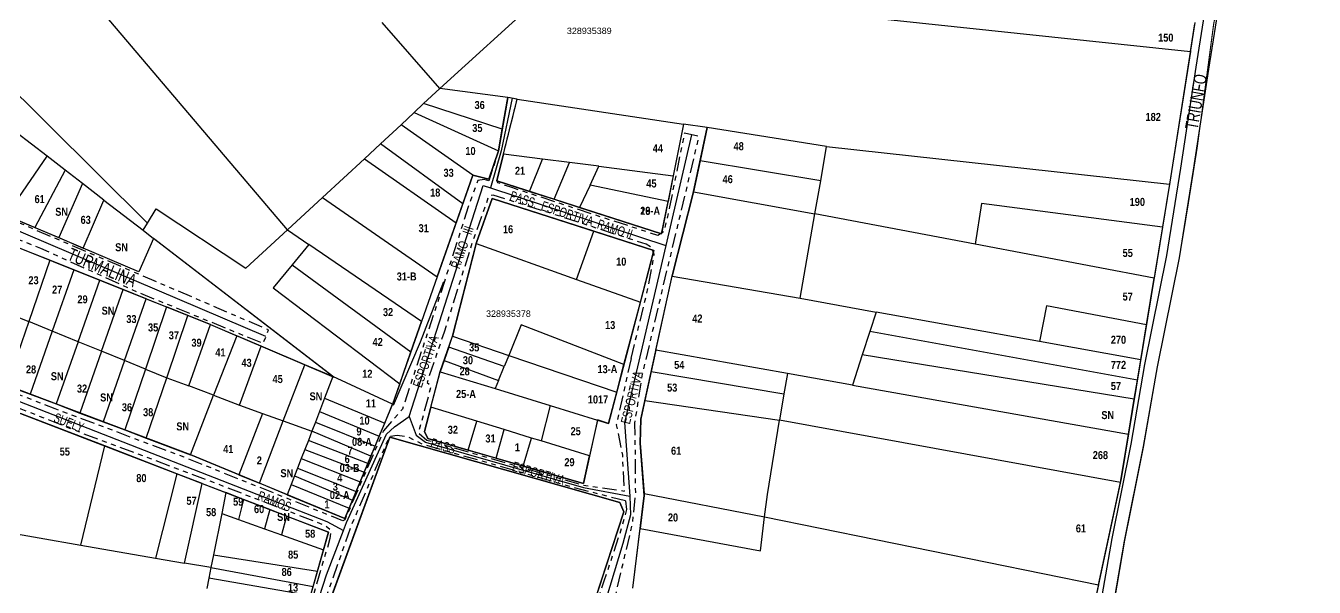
# Model space of a CAD drawing. Extents: x 207770 to 208809, y 4847431 to 4849212.
# Drawn here: x 208406 to 208808.6, y 4848338.6 to 4848514.1 of the extents above; entities that cross this region are included whole.
import ezdxf
from ezdxf.enums import TextEntityAlignment as Align

# ---------------------------------------------------------------- set-up
doc = ezdxf.new("R2010")
doc.units = 0
doc.header["$LTSCALE"] = 1.5
doc.header["$MEASUREMENT"] = 0
doc.linetypes.add('TRACO_25', pattern=[8, 3, -1, 1, -1, 1, -1])
for name, color, linetype in [('CD-MALHA-LOTES', 40, 'CONTINUOUS'), ('CD_TXT_QUADRA', 1, 'CONTINUOUS'), ('HD-VALAS-DRENOS', 170, 'CONTINUOUS'), ('LM-LIM-SETOR-FISCAL', 7, 'CONTINUOUS'), ('LM-LIMITE-MUNICIPAL', 2, 'CONTINUOUS'), ('RU-QUADRAS', 6, 'CONTINUOUS'), ('SV-EIXO-ROD-ESTR', 7, 'CONTINUOUS'), ('SV-EIXO-RUA-N-PAV', 6, 'CONTINUOUS'), ('SV-RUA-NAO-PAV-S-GUIA-C-GUIA', 7, 'CONTINUOUS'), ('SV-RUA-PAVIM-S-GUIA-C-GUIA', 7, 'CONTINUOUS'), ('SV-TXT-RUA-N-PAV-S-GUIA-C-GUIA', 7, 'CONTINUOUS'), ('SV-TXT-RUA-PAV-S-GUIA-C-GUIA', 7, 'CONTINUOUS'), ('Th_NmrPort', 7, 'CONTINUOUS')]:
    doc.layers.add(name, color=color, linetype=linetype)
doc.styles.add('ARIAL', font='ARIAL.TTF')
doc.styles.get("Standard").update_dxf_attribs({"font": 'swisscbo.ttf'})
doc.linetypes.add('Limite', pattern='A,20,-3,[130,ltypeshp.shx,S=6.35,R=0,X=0,Y=0],-3,20', length=46)

msp = doc.modelspace()

# ---------------------------------------------------------------- linework, layer by layer
at = {"layer": 'CD-MALHA-LOTES', "linetype": 'Continuous'}
for p, q in [((208487.73, 4848450.31), (208389.49, 4848566.11)), ((208565.87, 4848522.33), (208535.42, 4848494.49)), ((208379.02, 4848516.91), (208444.01, 4848452.42)), ((208652.79, 4848518.47), (208769.87, 4848505.98)), ((208535.42, 4848494.49), (208517.32, 4848515.13)), ((208769.87, 4848505.98), (208771.23, 4848514.63)), ((208769.87, 4848505.98), (208763.38, 4848464.6)), ((208535.42, 4848494.49), (208530.31, 4848489.74)), ((208556.59, 4848491.64), (208535.42, 4848494.49)), ((208527.34, 4848486.97), (208530.31, 4848489.74)), ((208554.85, 4848481.75), (208530.31, 4848489.74)), ((208554.85, 4848481.75), (208556.59, 4848491.64)), ((208555.26, 4848473.98), (208559.53, 4848491.15)), ((208559.53, 4848491.15), (208556.59, 4848491.64)), ((208559.53, 4848491.15), (208611.5, 4848483.31)), ((208527.34, 4848486.97), (208523.25, 4848483.16)), ((208527.34, 4848486.97), (208553.65, 4848475)), ((208412.64, 4848473.31), (208402.84, 4848480.87)), ((208523.25, 4848483.16), (208516.8, 4848477.17)), ((208545.67, 4848467.38), (208523.25, 4848483.16)), ((208553.65, 4848475), (208554.85, 4848481.75)), ((208611.5, 4848483.31), (208608.27, 4848467.18)), ((208618.85, 4848482.33), (208611.5, 4848483.31)), ((208618.85, 4848482.33), (208616.66, 4848471.9)), ((208656.21, 4848476.29), (208618.85, 4848482.33)), ((208511.81, 4848472.52), (208516.8, 4848477.17)), ((208542.54, 4848458.43), (208516.8, 4848477.17)), ((208400.02, 4848454.79), (208412.64, 4848473.31)), ((208418.28, 4848468.95), (208412.64, 4848473.31)), ((208498.74, 4848460.36), (208511.81, 4848472.52)), ((208511.81, 4848472.52), (208540.45, 4848452.46)), ((208550.72, 4848466.15), (208553.65, 4848475)), ((208555.26, 4848473.98), (208553.18, 4848465.61)), ((208567.44, 4848472.42), (208555.26, 4848473.98)), ((208563.4, 4848462.31), (208567.44, 4848472.42)), ((208575.92, 4848471.33), (208567.44, 4848472.42)), ((208654.36, 4848465.65), (208656.21, 4848476.29)), ((208656.21, 4848476.29), (208763.38, 4848464.6)), ((208418.28, 4848468.95), (208408.84, 4848451.03)), ((208423.69, 4848464.78), (208418.28, 4848468.95)), ((208571.11, 4848459.83), (208575.92, 4848471.33)), ((208585.06, 4848470.16), (208575.92, 4848471.33)), ((208582.3, 4848464.29), (208585.06, 4848470.16)), ((208585.06, 4848470.16), (208608.27, 4848467.18)), ((208616.66, 4848471.9), (208614.61, 4848462.14)), ((208654.36, 4848465.65), (208616.66, 4848471.9)), ((208423.69, 4848464.78), (208416.28, 4848447.85)), ((208430.41, 4848459.6), (208423.69, 4848464.78)), ((208542.54, 4848458.43), (208545.67, 4848467.38)), ((208545.67, 4848467.38), (208550.72, 4848466.15)), ((208553.18, 4848465.61), (208563.4, 4848462.31)), ((208582.3, 4848464.29), (208579, 4848457.29)), ((208606.67, 4848459.18), (208582.3, 4848464.29)), ((208608.27, 4848467.18), (208606.67, 4848459.18)), ((208652.56, 4848455.32), (208654.36, 4848465.65)), ((208763.38, 4848464.6), (208761.16, 4848451.16)), ((208487.73, 4848450.31), (208498.74, 4848460.36)), ((208498.74, 4848460.36), (208534.55, 4848435.59)), ((208563.4, 4848462.31), (208571.11, 4848459.83)), ((208614.53, 4848461.78), (208608.07, 4848436.3)), ((208614.61, 4848462.14), (208614.53, 4848461.78)), ((208614.61, 4848462.14), (208652.56, 4848455.32)), ((208423.92, 4848444.6), (208430.41, 4848459.6)), ((208430.41, 4848459.6), (208442.63, 4848450.17)), ((208444.01, 4848452.42), (208446.76, 4848456.9)), ((208446.76, 4848456.9), (208474.77, 4848438.33)), ((208540.45, 4848452.46), (208542.54, 4848458.43)), ((208551.75, 4848460.11), (208546.78, 4848446.36)), ((208583.46, 4848449.93), (208551.75, 4848460.11)), ((208571.11, 4848459.83), (208579, 4848457.29)), ((208579, 4848457.29), (208604.64, 4848449.02)), ((208604.64, 4848449.02), (208606.67, 4848459.18)), ((208704.65, 4848458.51), (208702.6, 4848445.84)), ((208761.16, 4848451.16), (208704.65, 4848458.51)), ((208400.02, 4848454.79), (208408.84, 4848451.03)), ((208442.63, 4848450.17), (208444.01, 4848452.42)), ((208534.55, 4848435.59), (208540.45, 4848452.46)), ((208647.96, 4848428.89), (208652.56, 4848455.32)), ((208702.6, 4848445.84), (208652.56, 4848455.32)), ((208408.84, 4848451.03), (208416.28, 4848447.85)), ((208442.63, 4848450.17), (208445.91, 4848447.64)), ((208474.77, 4848438.33), (208487.73, 4848450.31)), ((208487.73, 4848450.31), (208494.45, 4848445.72)), ((208578.12, 4848434.78), (208583.46, 4848449.93)), ((208602.28, 4848443.88), (208583.46, 4848449.93)), ((208761.16, 4848451.16), (208758.55, 4848435.21)), ((208416.28, 4848447.85), (208423.92, 4848444.6)), ((208441.32, 4848437.18), (208423.92, 4848444.6)), ((208445.91, 4848447.64), (208441.32, 4848437.18)), ((208501.89, 4848404.43), (208445.91, 4848447.64)), ((208494.45, 4848445.72), (208489.23, 4848439.39)), ((208529.68, 4848421.65), (208494.45, 4848445.72)), ((208546.69, 4848446.01), (208539.34, 4848417.05)), ((208546.78, 4848446.36), (208546.69, 4848446.01)), ((208546.69, 4848446.01), (208578.12, 4848434.78)), ((208758.55, 4848435.21), (208702.6, 4848445.84)), ((208413.52, 4848440.8), (208405.84, 4848443.88)), ((208413.52, 4848440.8), (208406.92, 4848421.61)), ((208420.96, 4848437.83), (208413.52, 4848440.8)), ((208598.02, 4848427.66), (208602.28, 4848443.88)), ((208420.96, 4848437.83), (208414.25, 4848418.63)), ((208429.15, 4848434.55), (208420.96, 4848437.83)), ((208489.23, 4848439.39), (208483.3, 4848432.19)), ((208489.23, 4848439.39), (208526.35, 4848412.13)), ((208608.07, 4848436.3), (208607.96, 4848435.8)), ((208422.34, 4848415.34), (208429.15, 4848434.55)), ((208436.46, 4848431.62), (208429.15, 4848434.55)), ((208483.3, 4848432.19), (208522.87, 4848402.19)), ((208534.55, 4848435.59), (208529.68, 4848421.65)), ((208578.12, 4848434.78), (208598.02, 4848427.66)), ((208602.89, 4848412.7), (208607.96, 4848435.8)), ((208607.96, 4848435.8), (208647.96, 4848428.89)), ((208756.16, 4848420.64), (208758.55, 4848435.21)), ((208429.7, 4848412.35), (208436.46, 4848431.62)), ((208443.65, 4848428.74), (208436.46, 4848431.62)), ((208436.86, 4848409.44), (208443.65, 4848428.74)), ((208443.65, 4848428.74), (208449.93, 4848426.23)), ((208647.96, 4848428.89), (208671.72, 4848424.6)), ((208399.36, 4848424.69), (208406.92, 4848421.61)), ((208449.93, 4848426.23), (208443.38, 4848406.79)), ((208456.61, 4848423.55), (208449.93, 4848426.23)), ((208592.9, 4848408.18), (208598.02, 4848427.66)), ((208671.72, 4848424.6), (208669.73, 4848418.49)), ((208722.71, 4848415.41), (208671.72, 4848424.6)), ((208724.94, 4848426.52), (208722.71, 4848415.41)), ((208756.16, 4848420.64), (208724.94, 4848426.52)), ((208406.92, 4848421.61), (208400.07, 4848401.69)), ((208414.25, 4848418.63), (208406.92, 4848421.61)), ((208450.03, 4848404.08), (208456.61, 4848423.55)), ((208463.67, 4848420.73), (208456.61, 4848423.55)), ((208456.92, 4848401.5), (208463.67, 4848420.73)), ((208463.67, 4848420.73), (208471.91, 4848417.22)), ((208526.35, 4848412.13), (208529.68, 4848421.65)), ((208560.8, 4848420.61), (208556.89, 4848411.06)), ((208592.9, 4848408.18), (208560.8, 4848420.61)), ((208754.36, 4848409.71), (208756.16, 4848420.64)), ((208414.25, 4848418.63), (208407.37, 4848398.93)), ((208422.34, 4848415.34), (208414.25, 4848418.63)), ((208471.91, 4848417.22), (208464.69, 4848398.58)), ((208479.57, 4848413.95), (208471.91, 4848417.22)), ((208538.16, 4848413.66), (208539.34, 4848417.05)), ((208539.34, 4848417.05), (208556.89, 4848411.06)), ((208669.73, 4848418.49), (208667.35, 4848411.19)), ((208753.31, 4848403.27), (208669.73, 4848418.49)), ((208422.34, 4848415.34), (208415.44, 4848395.88)), ((208429.7, 4848412.35), (208422.34, 4848415.34)), ((208429.7, 4848412.35), (208422.93, 4848393.05)), ((208436.86, 4848409.44), (208429.7, 4848412.35)), ((208472.76, 4848395.55), (208479.57, 4848413.95)), ((208493.16, 4848408.15), (208479.57, 4848413.95)), ((208522.87, 4848402.19), (208526.35, 4848412.13)), ((208538.16, 4848413.66), (208536.71, 4848409.49)), ((208555.46, 4848407.56), (208538.16, 4848413.66)), ((208602.89, 4848412.7), (208601.44, 4848406.07)), ((208643.95, 4848405.39), (208602.89, 4848412.7)), ((208754.36, 4848409.71), (208722.71, 4848415.41)), ((208436.86, 4848409.44), (208430.14, 4848390.33)), ((208443.38, 4848406.79), (208436.86, 4848409.44)), ((208486.44, 4848390.57), (208493.16, 4848408.15)), ((208501.89, 4848404.43), (208493.16, 4848408.15)), ((208536.71, 4848409.49), (208535.51, 4848405.97)), ((208536.71, 4848409.49), (208553.66, 4848403.18)), ((208556.89, 4848411.06), (208555.46, 4848407.56)), ((208556.89, 4848411.06), (208590.63, 4848399.55)), ((208590.63, 4848399.55), (208592.9, 4848408.18)), ((208667.35, 4848411.19), (208664.28, 4848401.76)), ((208752.33, 4848397.33), (208667.35, 4848411.19)), ((208753.31, 4848403.27), (208754.36, 4848409.71)), ((208443.38, 4848406.79), (208436.96, 4848387.75)), ((208443.38, 4848406.79), (208450.03, 4848404.08)), ((208443.66, 4848385.22), (208450.03, 4848404.08)), ((208450.03, 4848404.08), (208456.92, 4848401.5)), ((208501.89, 4848404.43), (208499.34, 4848397.71)), ((208520.63, 4848395.84), (208501.89, 4848404.43)), ((208532.56, 4848394.87), (208535.51, 4848405.97)), ((208535.51, 4848405.97), (208552.64, 4848400.69)), ((208553.66, 4848403.18), (208555.46, 4848407.56)), ((208601.44, 4848406.07), (208599.43, 4848396.91)), ((208601.44, 4848406.07), (208642.9, 4848399.05)), ((208643.95, 4848405.39), (208642.9, 4848399.05)), ((208664.28, 4848401.76), (208643.95, 4848405.39)), ((208400.07, 4848401.69), (208407.37, 4848398.93)), ((208464.69, 4848398.58), (208456.92, 4848401.5)), ((208522.87, 4848402.19), (208520.63, 4848395.84)), ((208553.66, 4848403.18), (208552.64, 4848400.69)), ((208552.64, 4848400.69), (208569.88, 4848395.39)), ((208664.28, 4848401.76), (208750.53, 4848386.39)), ((208752.33, 4848397.33), (208753.31, 4848403.27)), ((208407.37, 4848398.93), (208415.44, 4848395.88)), ((208415.44, 4848395.88), (208422.93, 4848393.05)), ((208457.48, 4848379.99), (208464.69, 4848398.58)), ((208464.69, 4848398.58), (208472.76, 4848395.55)), ((208499.34, 4848397.71), (208497.76, 4848393.56)), ((208499.34, 4848397.71), (208518.14, 4848389.88)), ((208518.14, 4848389.88), (208520.63, 4848395.84)), ((208588.07, 4848389.79), (208590.63, 4848399.55)), ((208599.43, 4848396.91), (208598.16, 4848391.12)), ((208599.43, 4848396.91), (208641.54, 4848390.81)), ((208642.9, 4848399.05), (208641.54, 4848390.81)), ((208750.53, 4848386.39), (208752.33, 4848397.33)), ((208430.68, 4848382.79), (208404.38, 4848392.94)), ((208422.93, 4848393.05), (208430.14, 4848390.33)), ((208479.94, 4848392.87), (208472.59, 4848373.76)), ((208472.76, 4848395.55), (208479.94, 4848392.87)), ((208479.94, 4848392.87), (208486.44, 4848390.57)), ((208497.76, 4848393.56), (208496.51, 4848390.24)), ((208497.76, 4848393.56), (208516.44, 4848385.83)), ((208532.56, 4848394.87), (208530.56, 4848387.31)), ((208546.89, 4848390.47), (208532.56, 4848394.87)), ((208569.88, 4848395.39), (208566.98, 4848384.31)), ((208569.88, 4848395.39), (208584.66, 4848390.84)), ((208430.14, 4848390.33), (208436.96, 4848387.75)), ((208478.99, 4848371.11), (208486.44, 4848390.57)), ((208486.44, 4848390.57), (208495.42, 4848387.37)), ((208496.51, 4848390.24), (208495.42, 4848387.37)), ((208496.51, 4848390.24), (208515.14, 4848382.71)), ((208516.44, 4848385.83), (208518.14, 4848389.88)), ((208544.22, 4848381.42), (208546.89, 4848390.47)), ((208555.43, 4848387.85), (208546.89, 4848390.47)), ((208552.92, 4848378.9), (208555.43, 4848387.85)), ((208563.97, 4848385.23), (208555.43, 4848387.85)), ((208584.66, 4848390.84), (208582.15, 4848379.65)), ((208584.66, 4848390.84), (208588.07, 4848389.79)), ((208598.16, 4848391.12), (208597.96, 4848383.58)), ((208637.71, 4848367.61), (208641.54, 4848390.81)), ((208747.99, 4848371.31), (208641.54, 4848390.81)), ((208436.96, 4848387.75), (208443.66, 4848385.22)), ((208443.66, 4848385.22), (208457.48, 4848379.99)), ((208519.76, 4848385.48), (208482.51, 4848283.76)), ((208494.3, 4848384.49), (208493.18, 4848381.62)), ((208495.42, 4848387.37), (208494.3, 4848384.49)), ((208512.87, 4848377.3), (208494.3, 4848384.49)), ((208513.82, 4848379.57), (208495.42, 4848387.37)), ((208515.14, 4848382.71), (208516.44, 4848385.83)), ((208591.59, 4848365.11), (208519.76, 4848385.48)), ((208530.56, 4848387.31), (208531.67, 4848385.06)), ((208531.67, 4848385.06), (208544.22, 4848381.42)), ((208561.39, 4848376.45), (208563.97, 4848385.23)), ((208566.98, 4848384.31), (208563.97, 4848385.23)), ((208582.15, 4848379.65), (208566.98, 4848384.31)), ((208747.99, 4848371.31), (208750.53, 4848386.39)), ((208423.23, 4848351.76), (208430.68, 4848382.79)), ((208453.2, 4848374.09), (208430.68, 4848382.79)), ((208472.59, 4848373.76), (208457.48, 4848379.99)), ((208493.18, 4848381.62), (208492.08, 4848378.82)), ((208493.18, 4848381.62), (208511.71, 4848374.52)), ((208513.82, 4848379.57), (208515.14, 4848382.71)), ((208544.22, 4848381.42), (208552.92, 4848378.9)), ((208597.96, 4848383.58), (208599.19, 4848367.87)), ((208490.9, 4848375.78), (208489.98, 4848373.44)), ((208492.08, 4848378.82), (208490.9, 4848375.78)), ((208490.9, 4848375.78), (208509.18, 4848368.47)), ((208492.08, 4848378.82), (208510.45, 4848371.52)), ((208511.71, 4848374.52), (208512.87, 4848377.3)), ((208512.87, 4848377.3), (208513.82, 4848379.57)), ((208552.92, 4848378.9), (208561.39, 4848376.45)), ((208561.39, 4848376.45), (208580.21, 4848371)), ((208580.21, 4848371), (208582.15, 4848379.65)), ((208453.2, 4848374.09), (208446.5, 4848347.73)), ((208461.14, 4848371.02), (208453.2, 4848374.09)), ((208472.59, 4848373.76), (208478.99, 4848371.11)), ((208489.98, 4848373.44), (208488.91, 4848370.7)), ((208489.98, 4848373.44), (208508.08, 4848365.84)), ((208510.45, 4848371.52), (208511.71, 4848374.52)), ((208455.6, 4848346.16), (208461.14, 4848371.02)), ((208461.14, 4848371.02), (208468.53, 4848368.17)), ((208468.53, 4848368.17), (208467.23, 4848361.62)), ((208474.02, 4848366.05), (208468.53, 4848368.17)), ((208487.67, 4848367.52), (208478.99, 4848371.11)), ((208488.91, 4848370.7), (208487.67, 4848367.52)), ((208488.91, 4848370.7), (208507.03, 4848363.34)), ((208508.08, 4848365.84), (208509.18, 4848368.47)), ((208509.18, 4848368.47), (208510.45, 4848371.52)), ((208599.19, 4848367.87), (208636.85, 4848360.65)), ((208599.19, 4848367.87), (208599.24, 4848367.23)), ((208741.12, 4848339.35), (208747.99, 4848371.31)), ((208474.02, 4848366.05), (208472.49, 4848359.74)), ((208482.3, 4848362.85), (208474.02, 4848366.05)), ((208487.67, 4848367.52), (208505.67, 4848360.09)), ((208507.03, 4848363.34), (208508.08, 4848365.84)), ((208592.89, 4848362.13), (208591.59, 4848365.11)), ((208599.24, 4848367.23), (208598, 4848356.92)), ((208636.85, 4848360.65), (208637.71, 4848367.61)), ((208467.23, 4848361.62), (208464.65, 4848348.69)), ((208467.23, 4848361.62), (208472.49, 4848359.74)), ((208472.49, 4848359.74), (208480.59, 4848356.86)), ((208482.3, 4848362.85), (208480.59, 4848356.86)), ((208487.48, 4848360.86), (208482.3, 4848362.85)), ((208487.48, 4848360.86), (208485.92, 4848354.97)), ((208500.62, 4848355.78), (208487.48, 4848360.86)), ((208505.67, 4848360.09), (208507.03, 4848363.34)), ((208580.76, 4848325.29), (208592.89, 4848362.13)), ((208635.53, 4848349.97), (208636.85, 4848360.65)), ((208636.85, 4848360.65), (208741.12, 4848339.35)), ((208395.36, 4848356.59), (208423.23, 4848351.76)), ((208480.59, 4848356.86), (208485.92, 4848354.97)), ((208499.05, 4848350.3), (208500.62, 4848355.78)), ((208595.7, 4848338.33), (208598, 4848356.92)), ((208598, 4848356.92), (208635.53, 4848349.97)), ((208423.23, 4848351.76), (208446.5, 4848347.73)), ((208485.92, 4848354.97), (208499.05, 4848350.3)), ((208446.5, 4848347.73), (208455.6, 4848346.16)), ((208464.65, 4848348.69), (208463.86, 4848344.73)), ((208464.65, 4848348.69), (208497.13, 4848343.59)), ((208497.13, 4848343.59), (208499.05, 4848350.3)), ((208463.86, 4848344.73), (208455.6, 4848346.16)), ((208463.86, 4848344.73), (208463.2, 4848341.4)), ((208463.86, 4848344.73), (208495.78, 4848338.87)), ((208495.78, 4848338.87), (208497.13, 4848343.59)), ((208463.2, 4848341.4), (208462.55, 4848338.16)), ((208494.92, 4848335.88), (208463.2, 4848341.4)), ((208494.92, 4848335.88), (208495.78, 4848338.87)), ((208741.12, 4848339.35), (208735.33, 4848312.43))]:
    msp.add_line(p, q, dxfattribs=at)
at = {"layer": 'HD-VALAS-DRENOS', "flags": 128}
msp.add_lwpolyline([(208520.88, 4848395.52), (208529.31, 4848415.3), (208536.63, 4848434.2)], dxfattribs=at)
at = {"layer": 'LM-LIM-SETOR-FISCAL', "linetype": 'Limite', "ltscale": 0.1, "const_width": 0.13, "flags": 128}
msp.add_lwpolyline([(208387.74, 4847960.83), (208385.39, 4847956.41), (208372.7, 4847939.55), (208360.03, 4847923.12), (208338.46, 4847893.58), (208321.24, 4847868.97), (208312.14, 4847857.89), (208276.54, 4847808.04), (208272.48, 4847802.93), (208271.71, 4847802.08), (208268.52, 4847797.95), (208253.29, 4847778.57), (208232.42, 4847749.78), (208215.21, 4847727.83), (208205.17, 4847714.63), (208192.91, 4847698.73), (208186.53, 4847690.93), (208173.54, 4847674.08), (208163.48, 4847661.16), (208147.66, 4847641.58), (208133.02, 4847623.08), (208125.67, 4847614.47), (208121.36, 4847609.23), (208114.68, 4847601.2), (208078.3, 4847559.8), (208054.56, 4847533.51), (208037.37, 4847514.47), (208029.62, 4847505.3), (208015.28, 4847491.97), (208000.87, 4847476.99), (207988.5, 4847465.36), (207974.43, 4847452.14), (207957.73, 4847437.02), (207941.59, 4847458.69), (207921.95, 4847493.9), (207902.09, 4847525.32), (207874.78, 4847560.94), (207864.41, 4847571.61), (207848.86, 4847587.62), (207844.08, 4847592.54), (207827.2, 4847607.7), (207822.72, 4847611.45), (207809.68, 4847622.39), (207800.34, 4847631.34), (207791.83, 4847639.49), (207789.35, 4847640.5), (207770.16, 4847648.29), (207771.56, 4847663.44), (207782.07, 4847685.13), (207788.79, 4847698.98), (207805.8, 4847721.97), (207814.75, 4847736.4), (207832.06, 4847762.95), (207843.32, 4847778.24), (207853.99, 4847795.84), (207866.98, 4847818.64), (207870.47, 4847825.73), (207872.42, 4847829.43), (207878.3, 4847837.34), (207892.25, 4847865.58), (207897.62, 4847878.65), (207901.41, 4847892.98), (207910.26, 4847922.04), (207916.42, 4847941.01), (207917.77, 4847945.28), (207920.32, 4847960.19), (207921, 4847963.57), (207922.67, 4847973.36), (207924.02, 4847983.95), (207931.75, 4848023.44), (207935.95, 4848038.31), (207938.8, 4848047.89), (207943.28, 4848060.34), (207947.6, 4848075.6), (207952.19, 4848088.84), (207955.63, 4848098.17), (207961.45, 4848112.84), (207964.22, 4848121.42), (207967.4, 4848130.11), (207973.09, 4848141.61), (207976.41, 4848152.41), (207981.76, 4848167.44), (207984.51, 4848174.56), (207987.4, 4848183.31), (207991.07, 4848194.77), (207997.36, 4848212.8), (208002.27, 4848228.55), (208006.89, 4848242.28), (208009.71, 4848251.17), (208010.53, 4848262.57), (208010.65, 4848271.5), (208007.64, 4848282.49), (208006.08, 4848286.4), (208004.29, 4848290.86), (208001.28, 4848301.24), (208000.94, 4848308.61), (207998.94, 4848313.63), (207994.8, 4848328.69), (207985.88, 4848361.34), (207983.37, 4848372.15), (207979.52, 4848388.8), (207973.97, 4848405.11), (207970.3, 4848417.74), (207965.62, 4848437.71), (207963.58, 4848460.32), (207962.76, 4848468.22), (207962.44, 4848471.73), (207961.77, 4848475.9), (207962.87, 4848484.57), (207968.53, 4848505.21), (207970.47, 4848512.96), (207974.12, 4848527.55), (207979.22, 4848544.32), (207981.13, 4848552.93), (207986.21, 4848576.49), (207989.51, 4848588.21), (207992.35, 4848598.91), (207992.71, 4848609.76), (207992.34, 4848618.14), (207991.98, 4848624.34), (207987.97, 4848639.65), (207983.23, 4848650.23), (207980.21, 4848656.63), (207959.42, 4848694.96), (207955.87, 4848700.21), (207953.61, 4848706.94), (207951.29, 4848714.3), (207971.45, 4848736.35), (207987.06, 4848754.07), (208002.88, 4848772.47), (208029.39, 4848802.29), (208055.4, 4848834.16), (208062.6, 4848842.56), (208082.48, 4848868.63), (208089.08, 4848877.86), (208092.97, 4848883.15), (208114.75, 4848908.34), (208139.11, 4848938.69), (208163.14, 4848966.59), (208183.89, 4848990.29), (208194.01, 4849003.09), (208207.85, 4849021.47), (208221.58, 4849039.46), (208250.83, 4849074.09), (208264.95, 4849090.56), (208282.06, 4849112.13), (208291.24, 4849122.44), (208299.16, 4849131.8), (208314.36, 4849149.75), (208327.89, 4849167.36), (208335.74, 4849174.95), (208349.86, 4849193.3), (208367.01, 4849211.9), (208367.02, 4849211.91), (208367.02, 4849211.91), (208402.2, 4849155.79), (208402.25, 4849155.72), (208429.5, 4849112.02), (208453.81, 4849072.29), (208482.55, 4849030.03), (208521.39, 4848970.95), (208585.69, 4848869.65), (208612.48, 4848823.84), (208624.45, 4848802.17), (208639.28, 4848776.94), (208652.13, 4848760.19), (208668.52, 4848742.75), (208684.73, 4848728.15), (208706.07, 4848712.27), (208727.59, 4848696.03), (208744.9, 4848683.1), (208751.03, 4848678.41), (208757.87, 4848673.17), (208770.42, 4848663.2), (208781.51, 4848653.45), (208792.86, 4848644.02), (208808.5, 4848628.81), (208808.48, 4848628.77), (208798.22, 4848603.07), (208793.99, 4848590.52), (208787.55, 4848564.61), (208780.19, 4848529.56), (208780.03, 4848528.56), (208775.62, 4848500.61), (208772.38, 4848478.81), (208771.96, 4848476.02), (208769, 4848457.33), (208766.41, 4848441.62), (208759.53, 4848407.51), (208755.2, 4848382.65), (208749.3, 4848353.13), (208743.24, 4848317.57), (208742.79, 4848315.53), (208738.22, 4848294.77), (208731.38, 4848265.21), (208731.18, 4848264.34), (208716.32, 4848198.55), (208711.49, 4848173.57), (208704.3, 4848155.03), (208695.04, 4848146.22), (208686.45, 4848144.64), (208674.24, 4848143.51), (208647.48, 4848139.92), (208628.43, 4848137.9), (208584.96, 4848131.08), (208568.46, 4848127.46), (208541.32, 4848121.06), (208527.85, 4848117.82), (208527.06, 4848117.55), (208507.44, 4848110.65), (208506.58, 4848110.03), (208504.48, 4848108.51), (208486.9, 4848092.67), (208451.25, 4848044.39), (208435.17, 4848022.56), (208429.87, 4848015.38), (208423.26, 4848006.94), (208388.59, 4847961.94), (208387.74, 4847960.83)], close=True, dxfattribs=at)
at = {"layer": 'LM-LIMITE-MUNICIPAL'}
for points in [[(208780.03, 4848528.56, 0.35, 0.35, 0), (208777.16, 4848514.67, 0.35, 0.35, 0), (208772.38, 4848478.81, 0.35, 0.35, 0)], [(208772.38, 4848478.81, 0.35, 0.35, 0), (208772, 4848475.94, 0.35, 0.35, 0), (208769.03, 4848457.25, 0.35, 0.35, 0), (208766.44, 4848441.54, 0.35, 0.35, 0), (208759.56, 4848407.43, 0.35, 0.35, 0), (208755.24, 4848382.56, 0.35, 0.35, 0), (208749.33, 4848353.05, 0.35, 0.35, 0), (208743.27, 4848317.49, 0.35, 0.35, 0), (208742.79, 4848315.53, 0.35, 0.35, 0)]]:
    msp.add_lwpolyline(points, format="xyseb", dxfattribs=at)
at = {"layer": 'RU-QUADRAS', "color": 6, "linetype": 'Continuous'}
for points in [[(208771.31, 4848515.13), (208763.47, 4848465.18), (208748.27, 4848372.6), (208727.17, 4848274.49)], [(208595.7, 4848338.33), (208599.24, 4848367.23), (208597.96, 4848383.58), (208598.16, 4848391.12), (208608.07, 4848436.3), (208614.53, 4848461.78), (208618.85, 4848482.33), (208611.5, 4848483.31), (208604.64, 4848449.02), (208553.18, 4848465.61), (208559.53, 4848491.15), (208556.59, 4848491.64), (208553.65, 4848474.98), (208550.72, 4848466.15), (208545.67, 4848467.38), (208520.63, 4848395.84), (208505.67, 4848360.09), (208457.6, 4848379.95), (208383.13, 4848408.09)], [(208316.66, 4848479.58), (208463.67, 4848420.73), (208502.25, 4848404.28), (208445.91, 4848447.64), (208441.32, 4848437.18), (208399.45, 4848455.03)]]:
    msp.add_lwpolyline(points, dxfattribs=at)
for points in [[(208530.56, 4848387.31), (208535.5, 4848406.02), (208539.34, 4848417.06), (208546.78, 4848446.36), (208551.75, 4848460.11), (208602.28, 4848443.88), (208588.07, 4848389.79), (208584.68, 4848390.92), (208580.21, 4848371), (208531.67, 4848385.06)], [(208335.93, 4848417.36), (208336.93, 4848419.15), (208404.38, 4848392.94), (208500.62, 4848355.78), (208478.78, 4848279.55), (208490.29, 4848277.94), (208490.32, 4848274.53), (208513.51, 4848270.94), (208526.11, 4848267.78), (208555.02, 4848258.95), (208550.47, 4848248.26), (208549.13, 4848248.79), (208536.82, 4848219.91), (208532.27, 4848207.07), (208445.02, 4848226.86), (208377.61, 4848240.23), (208374.94, 4848242.9), (208367.71, 4848298.53), (208362.63, 4848342.39), (208359.15, 4848362.98), (208355.4, 4848375.56), (208348.71, 4848391.87), (208344.69, 4848400.69)], [(208482.51, 4848283.76), (208519.76, 4848385.48), (208591.59, 4848365.11), (208592.89, 4848362.13), (208580.76, 4848325.29), (208557.85, 4848260.2)]]:
    msp.add_lwpolyline(points, close=True, dxfattribs=at)
at = {"layer": 'SV-EIXO-ROD-ESTR', "flags": 128}
msp.add_lwpolyline([(208743.94, 4848322.05), (208749.33, 4848353.05), (208755.24, 4848382.56), (208759.56, 4848407.43), (208766.44, 4848441.54), (208770.8, 4848468.99), (208775.65, 4848500.53), (208780.22, 4848529.47), (208787.58, 4848564.53), (208794.02, 4848590.43), (208798.25, 4848602.99), (208801.48, 4848612.56), (208805.43, 4848621.41), (208805.99, 4848624.82), (208808.53, 4848628.73)], dxfattribs=at)
at = {"layer": 'SV-EIXO-RUA-N-PAV', "flags": 128}
for points in [[(208557.92, 4848491.41), (208554.57, 4848474.95), (208551.25, 4848463.4)], [(208481, 4848416.91), (208399.62, 4848451.61), (208359.2, 4848467.36), (208327.91, 4848478.33), (208309.83, 4848484.65)], [(208614.05, 4848480.03), (208605.97, 4848445.41), (208593.07, 4848390.13), (208594.78, 4848367.09), (208594.89, 4848361.23), (208592.54, 4848352.27), (208577.95, 4848304.03), (208569.33, 4848277.04), (208562.99, 4848261.39), (208560.83, 4848257.91), (208554.62, 4848246.41), (208544.89, 4848227.53), (208538.28, 4848210.79), (208535.77, 4848202.97)], [(208560.83, 4848257.91), (208541.76, 4848263.99), (208519.23, 4848270.9), (208481.08, 4848282.74), (208487.49, 4848303.87), (208499.99, 4848342.51), (208505.25, 4848356.32), (208506.24, 4848358.79), (208518.74, 4848386.42), (208521.2, 4848388.72), (208525.81, 4848392.01), (208548.87, 4848464.18), (208551.25, 4848463.4), (208605.97, 4848445.41)], [(208328.64, 4848421.23), (208334.27, 4848421.87), (208377.24, 4848407.07), (208500.11, 4848359.12), (208505.25, 4848356.32)], [(208525.81, 4848392.01), (208527.94, 4848386.11), (208530.92, 4848383.9), (208580.21, 4848369.77), (208594.78, 4848367.09)]]:
    msp.add_lwpolyline(points, dxfattribs=at)
at = {"layer": 'SV-RUA-NAO-PAV-S-GUIA-C-GUIA', "linetype": 'TRACO_25', "flags": 128}
for points in [[(208505.65, 4848359.63), (208505.04, 4848359.39), (208455.5, 4848379.22), (208415.13, 4848394.37), (208379.24, 4848408.4), (208334.14, 4848424.12), (208331.33, 4848425.49), (208328.06, 4848430.57), (208315.77, 4848457.18), (208311.84, 4848470.75), (208312.47, 4848479.41), (208316.81, 4848480.59), (208366.88, 4848461.74), (208410.64, 4848444.56), (208440.74, 4848430.94), (208480.17, 4848414.82), (208481.84, 4848419.01), (208399.59, 4848454.33), (208348.55, 4848473.78), (208316.49, 4848484.27), (208316.04, 4848488.92), (208318.26, 4848497.36), (208325.27, 4848508.84), (208335.4, 4848526.17), (208345.57, 4848535.87), (208370.66, 4848555.3), (208385.47, 4848566.67), (208419.16, 4848589.55), (208457.48, 4848615.36), (208475.44, 4848627.16), (208476.97, 4848627.18), (208478.11, 4848626.26), (208525.51, 4848563.01), (208528.18, 4848565.16), (208521.6, 4848573.78), (208480.68, 4848627.88), (208480.22, 4848629.04), (208480.33, 4848630.42)], [(208727.89, 4848273.28), (208700.2, 4848279.8), (208654.28, 4848289.36), (208615.88, 4848297.33), (208593.08, 4848303.42), (208585.64, 4848305.92), (208584.33, 4848307.4), (208584.34, 4848309.54), (208588.04, 4848326.1), (208590.88, 4848338.59), (208595.56, 4848358.31), (208596.57, 4848367.71), (208596.44, 4848383.22), (208596.32, 4848389.91), (208598.73, 4848405.16), (208604.38, 4848429.24), (208609.58, 4848451.09), (208612.06, 4848461.35), (208616.35, 4848479.49), (208611.77, 4848480.56), (208607.15, 4848457.44), (208605.39, 4848449.71), (208603.51, 4848448.56), (208586.25, 4848454.16), (208558.18, 4848463.39), (208553.51, 4848464.95), (208553.18, 4848465.61), (208555.44, 4848474.75), (208559.53, 4848491.15), (208556.59, 4848491.64), (208553.65, 4848474.98), (208550.71, 4848465.6)], [(208550.71, 4848465.6), (208549.25, 4848466.03), (208547.19, 4848465.68), (208544.26, 4848457.48), (208536.78, 4848434.15), (208523.66, 4848394.26), (208517.76, 4848387.48), (208505.65, 4848359.63)], [(208595.11, 4848410.09), (208600.07, 4848430.55), (208602.1, 4848440.97), (208602.34, 4848442.61), (208601.6, 4848444.73), (208599.88, 4848445.77), (208571.26, 4848455.06), (208552.07, 4848461.12), (208550.66, 4848460.9), (208545.41, 4848446.08), (208536.7, 4848418.34), (208531.37, 4848402.57), (208532.65, 4848401.59), (208529.17, 4848388.64), (208528.56, 4848386.91), (208531.35, 4848384.58), (208580.21, 4848370.54), (208592.94, 4848368.66)], [(208534.59, 4848206.21), (208496.04, 4848215.11), (208445.95, 4848225.98), (208409.76, 4848232.73), (208376.78, 4848239.5), (208373.94, 4848241.97), (208372.33, 4848248.8), (208367.18, 4848276.96), (208364.41, 4848296.59), (208361.79, 4848316.26), (208360.19, 4848332.86), (208357.28, 4848352.98), (208352.83, 4848373.45), (208343.38, 4848395.21), (208335.19, 4848412.92), (208333.65, 4848417.53), (208335.39, 4848419.71), (208376.41, 4848405.48), (208423.68, 4848386.76), (208463.4, 4848371.88), (208499.55, 4848357.95), (208501.3, 4848356.45), (208501.05, 4848353.81), (208483.09, 4848293.01), (208479.95, 4848281.89), (208491.25, 4848278.5), (208515.37, 4848271.22), (208526.43, 4848268.2), (208559.22, 4848257.6)], [(208595.11, 4848410.09), (208590.5, 4848389.37), (208592.39, 4848379.84), (208592.94, 4848368.66)], [(208593.41, 4848365.6), (208579.87, 4848369), (208529.9, 4848383.31), (208525.47, 4848385.52), (208522.03, 4848386.04), (208519.58, 4848385.66), (208507.65, 4848357.77), (208497.97, 4848330.26), (208484.78, 4848292.64), (208481.9, 4848283.4), (208523.6, 4848270.34), (208560.01, 4848259.16)], [(208593.41, 4848365.6), (208593.74, 4848362.9), (208591.42, 4848354.88), (208586.63, 4848340.5), (208576.2, 4848308.36), (208568.58, 4848282.08), (208563.17, 4848266.67), (208560.01, 4848259.16)]]:
    msp.add_lwpolyline(points, dxfattribs=at)
at = {"layer": 'SV-RUA-PAVIM-S-GUIA-C-GUIA', "flags": 128}
msp.add_lwpolyline([(208801.78, 4848624.88), (208801.47, 4848622.54), (208797.64, 4848613.97), (208791.01, 4848590.9), (208783.62, 4848565.52), (208776.21, 4848530.21), (208771.62, 4848501.16), (208766.77, 4848469.62), (208762.43, 4848442.26), (208755.55, 4848408.18), (208751.23, 4848383.31), (208745.33, 4848353.8), (208739.94, 4848322.82), (208733.05, 4848290.14), (208729.72, 4848274.23), (208727.89, 4848273.28)], dxfattribs=at)

# ---------------------------------------------------------------- texts
at = {"layer": 'CD_TXT_QUADRA', "color": 7, "linetype": 'Continuous', "style": 'ARIAL'}
for s, p in [('328935389', (208575.07, 4848511.49)), ('328935378', (208549.8, 4848423.1))]:
    msp.add_text(s, height=2, dxfattribs=at).set_placement(p)
at = {"layer": 'SV-TXT-RUA-N-PAV-S-GUIA-C-GUIA', "style": 'ARIAL', "width": 0.7}
for s, height, rotation, p in [('PASS.  ESPORTIVA  RAMO II', 3, 342, (208556.99, 4848459.68)), ('TURMALINA', 4, 337, (208418.71, 4848441.12)), ('PASSAGEM                                                               SUELY ', 3, 339, (208351.13, 4848414.68)), ('ESPORTIVA', 3, 71, (208529.66, 4848400.74)), ('ESPORTIVA', 3, 76, (208594.74, 4848389.38)), ('PASS.                      ESPORTIVA', 3, 344, (208532.2, 4848382.37)), ('RAMOS', 3, 339, (208478.12, 4848365.99))]:
    msp.add_text(s, height=height, rotation=rotation, dxfattribs=at).set_placement(p)
at = {"layer": 'SV-TXT-RUA-PAV-S-GUIA-C-GUIA', "style": 'ARIAL', "width": 0.7}
for s, height, rotation, p in [('TRIUNFO', 4, 80, (208772.12, 4848481.42)), ('RAMO   III', 3, 71, (208541.55, 4848437.88))]:
    msp.add_text(s, height=height, rotation=rotation, dxfattribs=at).set_placement(p)
at = {"layer": 'Th_NmrPort', "color": 1}
for s, p in [('150', (208759.8, 4848510.36)), ('36', (208546.22, 4848489.31)), ('182', (208755.87, 4848485.58)), ('35', (208545.5, 4848482.13)), ('44', (208601.9, 4848475.78)), ('48', (208627.15, 4848476.43)), ('10', (208543.35, 4848474.95)), ('33', (208536.52, 4848468.13)), ('21', (208558.83, 4848468.74)), ('45', (208599.88, 4848464.78)), ('46', (208623.72, 4848466.13)), ('61', (208408.74, 4848459.89)), ('18', (208532.33, 4848461.94)), ('190', (208750.91, 4848459.02)), ('SN', (208415.21, 4848455.94)), ('26-A', (208597.98, 4848456.24)), ('19-A', (208597.98, 4848456.24)), ('63', (208423.12, 4848453.42)), ('31', (208528.73, 4848450.81)), ('16', (208555.09, 4848450.48)), ('SN', (208433.94, 4848444.85)), ('55', (208748.7, 4848443.07)), ('10', (208590.45, 4848440.36)), ('31-B', (208521.9, 4848435.73)), ('23', (208406.82, 4848434.54)), ('27', (208414.22, 4848431.62)), ('29', (208422.14, 4848428.58)), ('57', (208748.7, 4848429.45)), ('SN', (208429.7, 4848425.03)), ('32', (208517.59, 4848424.59)), ('33', (208437.41, 4848422.42)), ('35', (208444.19, 4848419.8)), ('13', (208587, 4848420.54)), ('42', (208614.24, 4848422.58)), ('37', (208450.67, 4848417.33)), ('39', (208457.76, 4848415.02)), ('42', (208514.36, 4848415.26)), ('270', (208745.02, 4848415.95)), ('41', (208465.22, 4848411.98)), ('35', (208544.51, 4848413.56)), ('28', (208406.05, 4848406.66)), ('43', (208473.39, 4848408.75)), ('30', (208542.55, 4848409.54)), ('13-A', (208584.63, 4848406.76)), ('54', (208608.59, 4848408.1)), ('772', (208745.02, 4848408.1)), ('SN', (208413.82, 4848404.55)), ('45', (208483.11, 4848403.66)), ('12', (208511.12, 4848405.3)), ('28', (208541.52, 4848406.09)), ('32', (208421.99, 4848400.69)), ('25-A', (208540.44, 4848399.01)), ('53', (208606.38, 4848400.99)), ('57', (208745.02, 4848401.48)), ('SN', (208429.24, 4848397.92)), ('36', (208436.02, 4848394.84)), ('SN', (208494.67, 4848398.27)), ('11', (208512.25, 4848396.06)), ('1017', (208581.61, 4848397.28)), ('38', (208442.65, 4848393.3)), ('10', (208510.24, 4848390.67)), ('SN', (208742.07, 4848392.4)), ('SN', (208453.04, 4848388.87)), ('9', (208509.32, 4848387.28)), ('32', (208537.85, 4848387.81)), ('25', (208576.22, 4848387.37)), ('08-A', (208507.93, 4848384.04)), ('31', (208549.61, 4848385.09)), ('55', (208416.59, 4848380.99)), ('41', (208467.69, 4848381.79)), ('6', (208505.62, 4848378.65)), ('7', (208506.54, 4848381.27)), ('1', (208558.81, 4848382.33)), ('61', (208607.61, 4848381.26)), ('268', (208739.37, 4848379.89)), ('2', (208478.17, 4848378.24)), ('03-B', (208504.07, 4848375.88)), ('29', (208574.28, 4848377.68)), ('80', (208440.53, 4848372.71)), ('SN', (208485.57, 4848374.24)), ('4', (208503.3, 4848372.8)), ('02-A', (208500.99, 4848367.41)), ('3', (208501.92, 4848370.03)), ('57', (208456.18, 4848365.61)), ('59', (208470.77, 4848365.34)), ('60', (208477.31, 4848363.02)), ('1', (208499.29, 4848364.48)), ('58', (208462.32, 4848362.07)), ('SN', (208484.54, 4848360.57)), ('20', (208606.63, 4848360.41)), ('58', (208493.26, 4848355.33)), ('61', (208734.07, 4848356.98)), ('85', (208487.95, 4848348.79)), ('86', (208485.92, 4848343.37)), ('13', (208487.92, 4848338.51))]:
    msp.add_text(s, height=2.5, dxfattribs=at).set_placement(p, align=Align.MIDDLE_LEFT)

doc.saveas('drawing.dxf')
